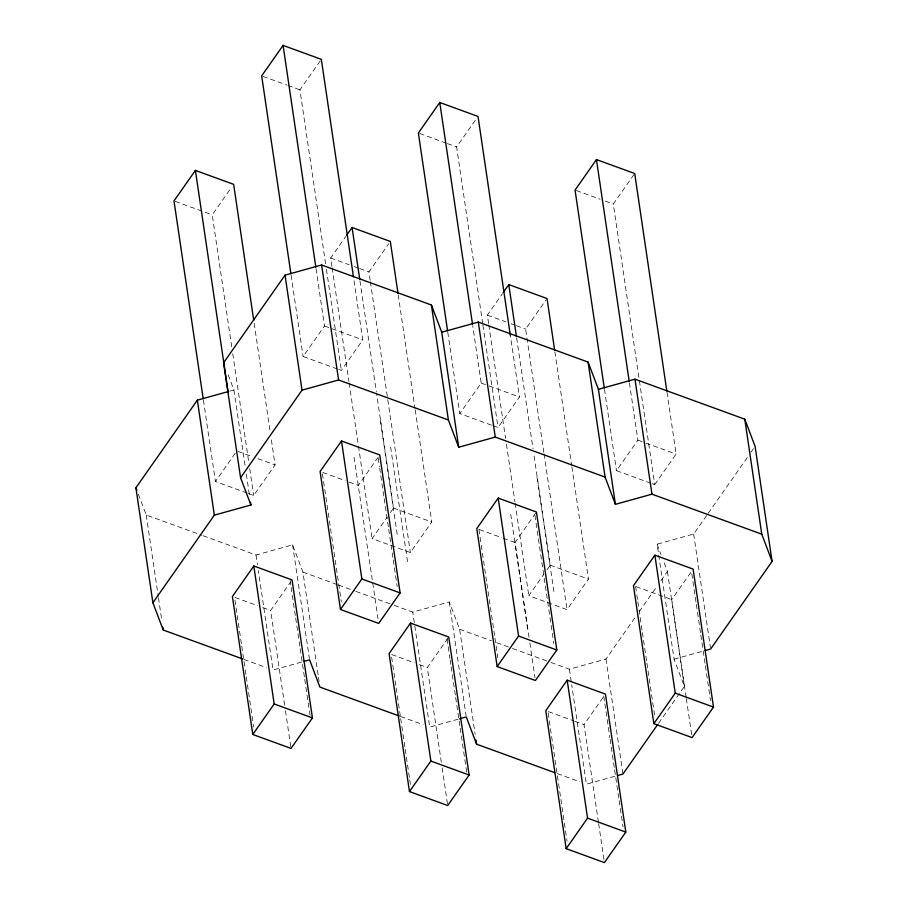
<?xml version="1.0" encoding="UTF-8"?>
<svg xmlns="http://www.w3.org/2000/svg" width="908" height="908" viewBox="0 0 908 908"><rect width="100%" height="100%" fill="white"/><g stroke="black" fill="none" stroke-linecap="round" stroke-linejoin="round"><path stroke-width="0.68" stroke-dasharray="4.54 3.41" d="M231.71 346.731L212.245 214.856L231.268 187.74M325.609 263.819L299.924 89.847L321.33 59.338M331.919 266.43L330.682 258.008L345.744 236.545M247.078 493.044L215.423 481.512L235.24 453.262M337.401 369L303.113 356.504L324.508 325.983L316.018 268.473M370.169 280.368L368.932 271.946L388.749 243.696M482.716 323.713L456.611 146.937L476.428 118.687M248.395 493.521L253.673 495.45L275.079 464.93L271.14 438.28M338.718 369.477L341.351 370.441L362.757 339.921L353.643 278.2M284.647 705.21L270.652 610.448L290.469 582.187M378.159 457.178L358.342 485.428L346.47 481.104M488.618 323.52L487.369 315.099L502.43 293.636M415.194 409.792L431.765 522.021L410.359 552.541L372.11 538.603L387.171 517.129M390.349 512.611L393.516 508.083L376.525 393.05M491.455 425.126L459.8 413.594L481.206 383.074L472.705 325.563M543.847 452.502L525.619 329.036L546.23 299.651M652.092 483.658L654.736 484.622L613.297 204.028L634.703 173.519M492.772 425.602L498.049 427.532L519.444 397.012L510.33 335.29M441.333 762.3L427.339 667.528L448.745 637.019M529.024 637.291L515.029 542.519L536.424 512.01M571.881 466.882L588.452 579.111L567.046 609.631L528.808 595.693L543.869 574.219M547.036 569.702L550.203 565.173L533.836 454.341M650.775 483.181L616.487 470.685L637.893 440.164L629.392 382.654M654.736 484.622L676.131 454.102L667.017 392.381M550.895 662.443L569.418 669.196L605.976 659.038L635.895 616.384M639.13 611.776L656.915 586.409M660.956 580.655L667.425 571.427L663.487 561.053M658.527 723.313L684.405 686.425L674.077 659.185L657.097 544.187L693.655 534.029L707.4 514.427M708.217 513.281L747.829 456.792M751.064 452.184L753.492 448.722M598.44 822.183L584.026 724.618L603.854 696.368M686.119 697.174L671.716 599.609L691.533 571.359M229.86 391.121L233.923 389.997L227.034 371.837M203.12 535.731L256.045 555.015L292.603 544.857L302.92 572.097L318.254 675.87M394.208 605.352L412.731 612.106L449.29 601.947L459.618 629.187L475.145 734.368M301.456 662.102L273.024 670.013L258.315 570.44M458.143 719.193L429.711 727.104L412.731 612.106M674.077 659.185L703.87 650.9M614.83 776.283L586.398 784.194L571.699 684.621M262.991 76.397L286.735 85.046M288.052 85.522L299.924 89.847M419.678 133.487L446.055 143.101M447.383 143.578L456.611 146.937M576.376 190.578L600.109 199.227M605.386 201.145L613.297 204.028M175.312 201.406L212.245 214.856M330.682 258.008L349.149 264.739M354.415 266.668L358.376 268.11M359.693 268.586L368.932 271.946M487.369 315.099L505.835 321.829M511.113 323.747L515.063 325.2M516.38 325.677L525.619 329.036M324.508 325.983L362.757 339.921M481.206 383.074L487.8 385.48M489.117 385.957L519.444 397.012M637.893 440.164L644.487 442.571M645.804 443.047L676.131 454.102M322.726 472.455L345.154 480.627M479.413 529.546L501.84 537.718M503.157 538.194L515.029 542.519M636.099 586.636L671.716 599.609M238.146 451.48L252.651 456.769M257.929 458.688L275.079 464.93M393.516 508.083L431.765 522.021M550.203 565.173L588.452 579.111M138.368 494.247L146.233 515.006L201.803 535.255M302.92 572.097L337.322 584.627M338.639 585.115L354.517 590.892M355.845 591.38L392.88 604.876M459.618 629.187L491.364 640.753M496.653 642.682L511.204 647.983M512.532 648.471L549.578 661.966M235.047 597.464L257.463 605.636M262.741 607.554L270.652 610.448M391.734 654.555L414.15 662.726M419.428 664.645L427.339 667.528M548.421 711.645L573.481 720.782M574.798 721.258L584.026 724.618M243.923 659.401L266.407 667.596M400.61 716.491L423.094 724.686M557.296 773.582L579.781 781.777M657.097 544.187L661.035 554.561M693.655 534.029L710.431 647.62M691.805 573.811L696.13 603.082M696.334 604.478L700.658 633.75M700.862 635.135L705.187 664.406M705.391 665.802L708.683 688.105M708.887 689.49L710.533 700.647M686.323 698.57L692.089 737.591M667.425 571.427L684.405 686.425M635.6 586.534L636.621 593.503M636.837 594.899L637.654 600.472M637.859 601.868L641.15 624.171M641.354 625.567L642.183 631.139M642.387 632.535L645.679 654.827M645.883 656.223L646.712 661.796M646.916 663.192L650.207 685.495M650.412 686.879L654.736 716.151M604.467 389.316L616.487 470.685M605.976 659.038L622.956 774.025M554.89 351.839L571.677 465.475M603.718 696.039L609.892 737.852M610.097 739.248L614.421 768.509M614.625 769.905L618.95 799.176M619.154 800.561L623.058 827.04M544.051 453.898L567.046 609.631M598.644 823.579L604.41 862.6M569.418 669.196L571.484 683.213M516.641 337.901L533.007 448.734M536.969 476.938L553.948 591.925M534.914 515.335L553.846 643.556M548.126 712.939L567.057 841.16M488.822 324.928L505.597 438.564M506.426 444.171L514.927 501.693M515.131 503.1L528.808 595.693M482.92 325.109L498.049 427.532M529.841 642.875L534.994 677.709M510.739 514.337L527.718 629.335M478.913 529.443L482.205 551.746M482.409 553.142L486.733 582.414M486.938 583.799L494.758 636.758M494.962 638.154L497.845 657.664M447.78 332.226L459.8 413.594M449.29 601.947L466.065 715.538M398.203 294.748L414.979 408.384M447.031 638.948L449.914 658.459M450.118 659.855L450.935 665.428M451.14 666.824L454.431 689.115M454.647 690.511L455.464 696.084M455.668 697.48L458.96 719.783M459.164 721.179L459.993 726.752M460.197 728.148L463.489 750.439M463.693 751.835L466.996 774.138M370.373 281.764L410.359 552.541M442.162 767.884L447.712 805.51M390.61 447.088L407.59 562.086M359.954 280.81L376.321 391.643M380.282 419.848L397.261 534.835M378.227 458.245L379.465 466.61M379.669 467.995L383.993 497.266M384.197 498.662L388.522 527.923M388.726 529.319L393.05 558.59M393.255 559.986L397.159 586.466M391.643 657.244L395.956 686.516M396.16 687.901L400.485 717.172M400.689 718.569L405.013 747.84M405.218 749.225L409.542 778.496M409.746 779.893L410.575 785.465M332.135 267.837L348.91 381.474M349.115 382.881L358.24 444.602M358.444 446.01L372.11 538.603M326.437 269.426L341.351 370.441M354.052 457.246L372.541 581.597M372.745 582.993L378.091 619.233M322.431 473.749L341.363 601.97M291.093 275.135L303.113 356.504M318.458 677.277L319.083 681.477M292.603 544.857L309.378 658.448M254.149 323.237L270.107 431.266M290.129 580.462L290.957 586.035M291.162 587.431L295.486 616.702M295.69 618.098L300.015 647.359M300.219 648.755L304.543 678.026M304.748 679.411L310.298 717.048M232.754 353.745L248.701 461.775M249.734 468.789L253.673 495.45M285.475 710.794L291.025 748.419M233.923 389.997L245.308 467.132M246.34 474.135L249.45 495.178M256.045 555.015L257.486 564.833M234.945 600.154L237.011 614.092M237.215 615.488L240.507 637.779M240.711 639.175L241.539 644.748M241.744 646.144L243.798 660.082M244.002 661.478L245.035 668.447M245.239 669.843L246.068 675.416M246.272 676.812L249.564 699.103M249.768 700.499L253.673 726.979M203.415 400.144L215.423 481.512M146.233 515.006L158.242 596.34M158.457 597.748L161.772 620.187"/><path stroke-width="1.36" d="M253.741 320.433L233.64 184.347L195.402 170.409L173.996 200.918L203.199 398.737M353.439 276.792L321.33 59.338L283.08 45.4L261.674 75.909L290.889 273.728M242.595 658.924L163.213 630.004L152.896 602.753L135.916 487.766L197.354 400.156L228.498 391.507M705.221 650.525L710.646 649.016L772.084 561.416L761.767 534.176L651.955 494.168L615.397 504.326L605.08 477.086L495.269 437.077L458.71 447.235L441.731 332.237L431.402 304.997L321.602 264.988L285.044 275.147L223.595 362.757L240.575 477.744L250.903 504.996L214.345 515.154L152.896 602.753M346.538 235.41L352.088 227.499L390.326 241.437L397.999 293.341M510.33 335.29L478.017 116.428L439.767 102.49L418.361 132.999L447.576 330.818M240.575 477.744L302.024 390.145L338.582 379.987L448.382 419.995L458.71 447.235M253.809 565.99L232.403 596.511L252.787 734.481L291.025 748.419L312.431 717.91L292.058 579.928L253.809 565.99L274.182 703.972L252.787 734.481M341.499 440.982L320.093 471.502L340.466 609.472L378.715 623.41L400.11 592.901L379.737 454.919L341.499 440.982L361.872 578.964L340.466 609.472M503.225 292.501L508.775 284.59L547.025 298.528L554.686 350.431M666.812 390.973L634.703 173.519L596.454 159.581L575.048 190.09L604.263 387.909M410.495 623.081L389.101 653.601L409.474 791.572L447.712 805.51L469.118 775.001L448.745 637.019L410.495 623.081L430.869 761.063L409.474 791.572M498.186 498.072L476.779 528.592L497.153 666.563L535.402 680.501L556.808 649.992L536.424 512.01L498.186 498.072L518.559 636.054L497.153 666.563M567.182 680.171L545.787 710.692L566.161 848.662L604.41 862.6L625.805 832.091L605.432 694.109L567.182 680.171L587.567 818.153L566.161 848.662M654.872 555.163L633.466 585.683L653.839 723.653L692.089 737.591L713.495 707.082L693.122 569.1L654.872 555.163L675.246 693.145L653.839 723.653M657.721 724.459L622.956 774.025L617.542 775.534M441.731 332.237L478.289 322.079L588.089 362.088L598.417 389.328L615.397 504.326M598.417 389.328L634.976 379.169L744.787 419.178L755.104 446.418L772.084 561.416M304.169 661.353L309.583 659.844L319.911 687.095L399.282 716.015M459.505 718.818L466.269 716.934L476.598 744.185L554.652 772.617M361.872 578.964L400.11 592.901M518.559 636.054L556.808 649.992M675.246 693.145L713.495 707.082M274.182 703.972L312.431 717.91M430.869 761.063L469.118 775.001M587.567 818.153L625.805 832.091M135.916 487.766L136.892 490.354M744.787 419.178L761.767 534.176M634.976 379.169L651.955 494.168M596.454 159.581L629.187 381.246M588.089 362.088L605.08 477.086M508.775 284.59L516.436 336.493M478.289 322.079L495.269 437.077M439.767 102.49L472.501 324.156M431.402 304.997L448.382 419.995M475.974 739.975L476.598 744.185M352.088 227.499L359.75 279.403M321.602 264.988L338.582 379.987M283.08 45.4L315.814 267.066M285.044 275.147L302.024 390.145M250.483 502.192L250.903 504.996M195.402 170.409L228.124 392.074M197.354 400.156L214.345 515.154M162.804 627.201L163.213 630.004"/></g></svg>
